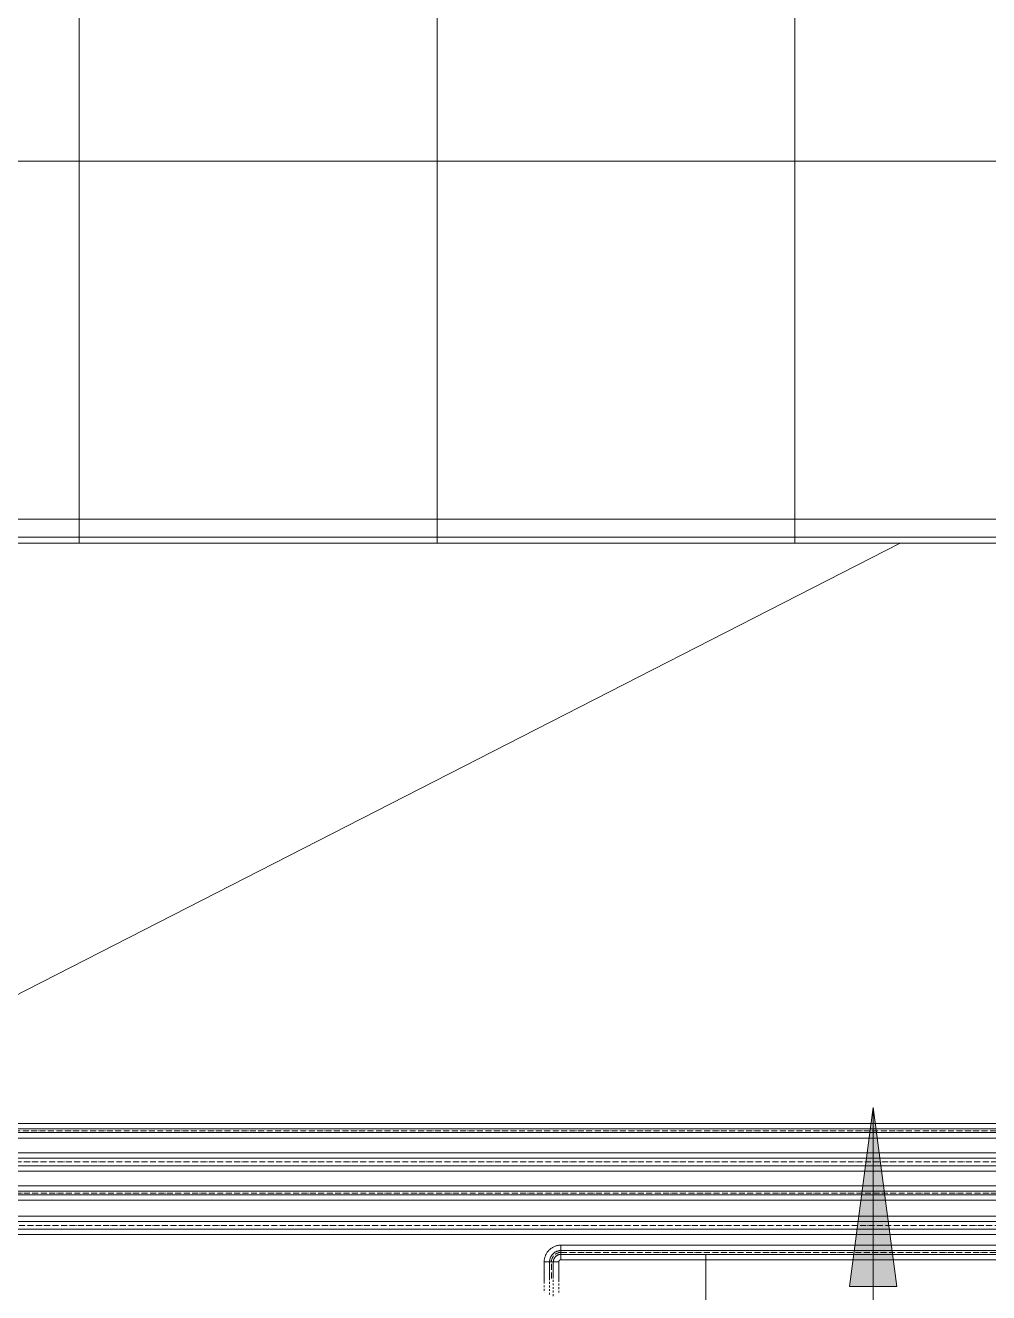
# Model space of a CAD drawing. Header units: millimetres. Extents: x -88595 to 880822, y -1054509 to -148035.
# Drawn here: x 548677 to 550292, y -277671 to -275547 of the extents above; entities that cross this region are included whole.
import ezdxf

# ---------------------------------------------------------------- set-up
doc = ezdxf.new("R2010")
doc.units = ezdxf.units.MM
for name, pattern in [('$0$ADSK_Скрыто', [6, 3, -3]), ('$1$ADSK_Скрыто', [6, 3, -3]), ('$10$ADSK_Осевая', [14, 10, -2, 0, -2]), ('$11$ADSK_Осевая', [14, 10, -2, 0, -2]), ('$4$ADSK_Скрыто', [6, 3, -3])]:
    doc.linetypes.add(name, pattern=pattern)
for name, color, linetype, lineweight in [('Изоляция', 7, 'Continuous', 18), ('Крыша', 7, 'Continuous', 9), ('Линии', 7, 'Continuous', 9), ('Марки', 7, 'Continuous', 20), ('Оборудование', 7, 'Continuous', 18), ('Ограждение', 7, 'Continuous', 9), ('Размеры', 7, 'Continuous', 9), ('Трубопровод', 7, 'Continuous', 18), ('Трубопроводы', 7, 'Continuous', 18)]:
    doc.layers.add(name, color=color, linetype=linetype, lineweight=lineweight)

# ---------------------------------------------------------------- blocks, each defined once
blk = doc.blocks.new('$0$ADSK_МедьПайка_Отвод-гнутая труба - Отвод _гнутая труба_-V77-В_Координация_кровля ОВ3')
at = {"layer": 'Линии', "color": 190, "linetype": '$0$ADSK_Скрыто', "true_color": 0x8000ff}
for p, q in [((-2.7, 15.9), (-3.1, 15.9)), ((-2.7, 15.9), (-3.1, 15.9)), ((3.1, 15.9), (2.7, 15.9)), ((3.1, 15.9), (2.7, 15.9))]:
    blk.add_line(p, q, dxfattribs=at)
at = {"layer": 'Трубопроводы', "color": 190, "true_color": 0x8000ff, "flags": 128}
for points in [[(-15.9, -3.2), (-15.1, -3.2), (-14.4, -3.1), (-13.6, -3), (-12.8, -2.9), (-12.1, -2.8), (-11.3, -2.6), (-10.6, -2.4), (-9.9, -2.2), (-9.2, -2), (-8.5, -1.7), (-7.8, -1.4), (-7.1, -1), (-6.4, -0.7), (-5.8, -0.3), (-5.1, 0.2), (-4.5, 0.6), (-3.9, 1.1), (-3.3, 1.6), (-2.8, 2.1), (-2.2, 2.6), (-1.7, 3.2), (-1.2, 3.7), (-0.7, 4.3), (-0.3, 4.9), (0.2, 5.6), (0.6, 6.2), (0.9, 6.9), (1.3, 7.6), (1.6, 8.3), (1.9, 9), (2.1, 9.7), (2.4, 10.4), (2.6, 11.1), (2.8, 11.9), (2.9, 12.6), (3, 13.4), (3.1, 14.1), (3.2, 14.9), (3.2, 15.7), (3.2, 15.9)], [(-3.2, 15.9), (-3.2, 15.4), (-3.2, 14.9), (-3.3, 14.4), (-3.3, 13.9), (-3.4, 13.4), (-3.5, 12.9), (-3.7, 12.4), (-3.8, 11.9), (-4, 11.4), (-4.2, 10.9), (-4.4, 10.5), (-4.6, 10), (-4.9, 9.6), (-5.1, 9.1), (-5.4, 8.7), (-5.7, 8.3), (-6, 7.9), (-6.3, 7.5), (-6.7, 7.1), (-7, 6.8), (-7.4, 6.4), (-7.8, 6.1), (-8.2, 5.8), (-8.6, 5.5), (-9, 5.2), (-9.4, 4.9), (-9.9, 4.7), (-10.3, 4.4), (-10.8, 4.2), (-11.3, 4), (-11.8, 3.9), (-12.2, 3.7), (-12.7, 3.6), (-13.2, 3.5), (-13.7, 3.4), (-14.2, 3.3), (-14.7, 3.2), (-15.2, 3.2), (-15.7, 3.2), (-15.9, 3.2)]]:
    blk.add_lwpolyline(points, dxfattribs=at)
blk = doc.blocks.new('Кровля')
at = {"layer": 'Ограждение'}
h = blk.add_hatch(dxfattribs=at)
h.set_pattern_fill('FP_25', color=256, style=0, pattern_type=2)
h.set_pattern_definition([(0, (548766.5, 663825.2), (0, 600), []), (90, (548766.5, 663825.2), (-600, 4e-14), [])])
h.paths.add_polyline_path([(564081.9, 650032.5), (562901.9, 651212.5), (516283.2, 651212.5), (516283.2, 650032.5), (564012.7, 650032.5)])
h = blk.add_hatch(dxfattribs=at)
h.set_pattern_fill('FP_65', color=256, style=0, pattern_type=2)
h.set_pattern_definition([(0, (548766.5, 658571.84), (0, 424.264), []), (90, (548766.5, 658571.84), (-600, 4e-14), [])])
h.paths.add_polyline_path([(564081.9, 650022.5), (564091.9, 650022.5), (564081.9, 650032.5), (534785.5, 650032.5), (534785.5, 650022.5), (564012.7, 650022.5)])
h.paths.add_polyline_path([(516283.2, 650022.5), (533985.5, 650022.5), (533985.5, 650032.5), (516283.2, 650032.5)])
at = {"layer": 'Размеры'}
blk.add_hatch(color=256, dxfattribs=at).paths.add_polyline_path([(562365.2, 649076.8), (562325.7, 648776.8), (562404.7, 648776.8)])
at = {"layer": 'Крыша'}
for p, q in [((557185.5, 647351.7), (562410.6, 650022.5)), ((562410.6, 650022.5), (557185.5, 647351.7))]:
    blk.add_line(p, q, dxfattribs=at)
at = {"layer": 'Ограждение'}
for p, q in [((564081.9, 650032.5), (534785.5, 650032.5)), ((564091.9, 650022.5), (557185.5, 650022.5))]:
    blk.add_line(p, q, dxfattribs=at)
at = {"layer": 'Размеры'}
for p, q in [((562365.2, 649076.8), (562325.7, 648776.8)), ((562404.7, 648776.8), (562365.2, 649076.8)), ((562325.7, 648776.8), (562404.7, 648776.8))]:
    blk.add_line(p, q, dxfattribs=at)
at = {"layer": 'Размеры', "lineweight": 20}
blk.add_line((562365.2, 647576.8), (562365.2, 649076.8), dxfattribs=at)

msp = doc.modelspace()

# ---------------------------------------------------------------- linework, layer by layer
at = {"layer": 'Изоляция', "color": 190, "true_color": 0x8000ff}
for p, q in [((551770.3, -277387.3), (547167.7, -277387.3)), ((547167.7, -277411.6), (551770.3, -277411.6)), ((551899.1, -277491.6), (547174.5, -277491.6)), ((547174.5, -277515.9), (551899.1, -277515.9)), ((552052.1, -277591.2), (549574.5, -277591.2)), ((549574.5, -277591.2), (549574.5, -277615.6)), ((549546.5, -277619.3), (549546.5, -277652.5)), ((549546.5, -277619.3), (549548.1, -277619.3)), ((549552.6, -277619.3), (549551, -277619.3)), ((549553.4, -277619.3), (549555.5, -277619.3)), ((549556, -277619.3), (549561.4, -277619.3)), ((549561.8, -277619.3), (549563.9, -277619.3)), ((549564.8, -277619.3), (549566.3, -277619.3)), ((549569.2, -277619.3), (549570.8, -277619.3)), ((549570.8, -277652.5), (549570.8, -277619.3)), ((549574.5, -277615.6), (552052.1, -277615.6))]:
    msp.add_line(p, q, dxfattribs=at)
at = {"layer": 'Изоляция', "color": 134, "true_color": 0x00a6a6}
for p, q in [((551800.3, -277436.5), (545990.4, -277436.5)), ((545990.4, -277467.2), (551800.3, -277467.2)), ((551933.2, -277542.6), (547190.4, -277542.6)), ((547190.4, -277573.3), (551933.2, -277573.3))]:
    msp.add_line(p, q, dxfattribs=at)
at = {"layer": 'Изоляция', "color": 190, "true_color": 0x8000ff, "flags": 128}
for points in [[(549574.5, -277591.2), (549573.4, -277591.3), (549572.3, -277591.3), (549571.2, -277591.4), (549570.1, -277591.6), (549569, -277591.8), (549567.9, -277592), (549566.8, -277592.3), (549565.7, -277592.7), (549564.7, -277593), (549563.6, -277593.4), (549562.6, -277593.9), (549561.6, -277594.4), (549560.6, -277594.9), (549559.6, -277595.5), (549558.7, -277596.1), (549557.8, -277596.8), (549556.9, -277597.5), (549556, -277598.2), (549555.2, -277598.9), (549554.4, -277599.7), (549553.6, -277600.6), (549552.9, -277601.4), (549552.2, -277602.3), (549551.6, -277603.2), (549550.9, -277604.1), (549550.3, -277605.1), (549549.8, -277606.1), (549549.3, -277607.1), (549548.8, -277608.1), (549548.4, -277609.1), (549548, -277610.2), (549547.7, -277611.2), (549547.4, -277612.3), (549547.1, -277613.4), (549546.9, -277614.5), (549546.7, -277615.6), (549546.6, -277616.7), (549546.5, -277617.9), (549546.5, -277619), (549546.5, -277619.3)], [(549570.8, -277619.3), (549570.8, -277619.1), (549570.8, -277619), (549570.9, -277618.8), (549570.9, -277618.7), (549570.9, -277618.5), (549570.9, -277618.4), (549571, -277618.3), (549571, -277618.1), (549571.1, -277618), (549571.1, -277617.8), (549571.2, -277617.7), (549571.3, -277617.6), (549571.3, -277617.4), (549571.4, -277617.3), (549571.5, -277617.2), (549571.6, -277617.1), (549571.7, -277617), (549571.8, -277616.8), (549571.9, -277616.7), (549572, -277616.6), (549572.1, -277616.5), (549572.2, -277616.4), (549572.3, -277616.3), (549572.4, -277616.2), (549572.5, -277616.2), (549572.7, -277616.1), (549572.8, -277616), (549572.9, -277615.9), (549573.1, -277615.9), (549573.2, -277615.8), (549573.3, -277615.8), (549573.5, -277615.7), (549573.6, -277615.7), (549573.8, -277615.7), (549573.9, -277615.6), (549574.1, -277615.6), (549574.2, -277615.6), (549574.3, -277615.6), (549574.5, -277615.6), (549574.5, -277615.6)]]:
    msp.add_lwpolyline(points, dxfattribs=at)
at = {"layer": 'Линии', "color": 190, "linetype": '$1$ADSK_Скрыто', "true_color": 0x8000ff}
for p, q in [((549551, -277619.3), (549548.1, -277619.3)), ((549548.1, -277619.3), (549551.1, -277619.3)), ((549553.3, -277619.3), (549552.6, -277619.3)), ((549552.6, -277619.3), (549553.4, -277619.3)), ((549555.9, -277619.3), (549555.5, -277619.3)), ((549555.5, -277619.3), (549556, -277619.3)), ((549555.9, -277619.3), (549555.6, -277619.3)), ((549561.7, -277619.3), (549561.4, -277619.3)), ((549561.8, -277619.3), (549561.4, -277619.3)), ((549561.4, -277619.3), (549561.8, -277619.3)), ((549563.9, -277619.3), (549564.7, -277619.3)), ((549564.7, -277619.3), (549564, -277619.3)), ((549566.3, -277619.3), (549569.2, -277619.3)), ((549569.2, -277619.3), (549566.4, -277619.3)), ((549568.2, -277619.3), (549569.2, -277619.3)), ((549546.5, -277652.6), (549546.5, -277670.7)), ((549555.5, -277646.9), (549555.5, -277676.4)), ((549561.8, -277676.4), (549561.8, -277646.9)), ((549570.8, -277670.7), (549570.8, -277652.6))]:
    msp.add_line(p, q, dxfattribs=at)
at = {"layer": 'Линии', "color": 190, "linetype": '$4$ADSK_Скрыто', "true_color": 0x8000ff, "flags": 128}
msp.add_lwpolyline([(549571.1, -277618), (549571.1, -277617.8), (549571.2, -277617.7), (549571.3, -277617.6), (549571.3, -277617.4), (549571.4, -277617.3), (549571.5, -277617.2), (549571.6, -277617.1), (549571.7, -277617), (549571.8, -277616.8), (549571.9, -277616.7), (549572, -277616.6), (549572.1, -277616.5), (549572.2, -277616.4), (549572.3, -277616.3), (549572.4, -277616.2), (549572.5, -277616.2), (549572.7, -277616.1), (549572.8, -277616), (549572.9, -277615.9), (549573.1, -277615.9), (549573.2, -277615.8), (549573.3, -277615.8)], dxfattribs=at)
at = {"layer": 'Марки'}
msp.add_line((549817.2, -277606.6), (549817.2, -279417.9), dxfattribs=at)
at = {"layer": 'Трубопровод', "color": 190, "true_color": 0x8000ff}
for p, q in [((551770.3, -277396.3), (547173.4, -277396.3)), ((547173.4, -277402.6), (551770.3, -277402.6)), ((551899.1, -277500.6), (547174.5, -277500.6)), ((547174.5, -277506.9), (551899.1, -277506.9)), ((552052.1, -277600.2), (549574.5, -277600.2)), ((549555.5, -277619.3), (549555.5, -277646.8)), ((549561.8, -277646.8), (549561.8, -277619.3)), ((549574.5, -277606.6), (552052.1, -277606.6))]:
    msp.add_line(p, q, dxfattribs=at)
at = {"layer": 'Трубопровод', "color": 190, "linetype": '$10$ADSK_Осевая', "true_color": 0x8000ff}
for p, q in [((551770.3, -277399.5), (547173.4, -277399.5)), ((551899.1, -277503.8), (547174.5, -277503.8)), ((552052.1, -277603.4), (549574.5, -277603.4)), ((549558.7, -277646.8), (549558.7, -277619.3))]:
    msp.add_line(p, q, dxfattribs=at)
at = {"layer": 'Трубопровод', "color": 134, "true_color": 0x00a6a6}
for p, q in [((551800.3, -277445.5), (547171.7, -277445.5)), ((547171.7, -277458.2), (551800.3, -277458.2)), ((551933.2, -277551.6), (547190.4, -277551.6)), ((547190.4, -277564.3), (551933.2, -277564.3))]:
    msp.add_line(p, q, dxfattribs=at)
at = {"layer": 'Трубопровод', "color": 134, "linetype": '$10$ADSK_Осевая', "true_color": 0x00a6a6}
for p, q in [((551800.3, -277451.8), (547173.3, -277451.8)), ((551933.2, -277558), (547190.4, -277558))]:
    msp.add_line(p, q, dxfattribs=at)
at = {"layer": 'Трубопроводы', "color": 190, "linetype": '$11$ADSK_Осевая', "true_color": 0x8000ff}
msp.add_arc((549574.5, -277619.3), 15.9, 90, 180, dxfattribs=at)

# ---------------------------------------------------------------- block references
at = {"layer": 'Линии', "color": 190, "linetype": '$0$ADSK_Скрыто', "true_color": 0x8000ff, "rotation": 180}
msp.add_blockref('$0$ADSK_МедьПайка_Отвод-гнутая труба - Отвод _гнутая труба_-V77-В_Координация_кровля ОВ3', (549558.7, -277603.4), dxfattribs=at)
at = {"layer": 'Оборудование', "color": 5, "true_color": 0x0000ff}
msp.add_blockref('Кровля', (-12267.3, -926437.4), dxfattribs=at)

doc.saveas('drawing.dxf')
